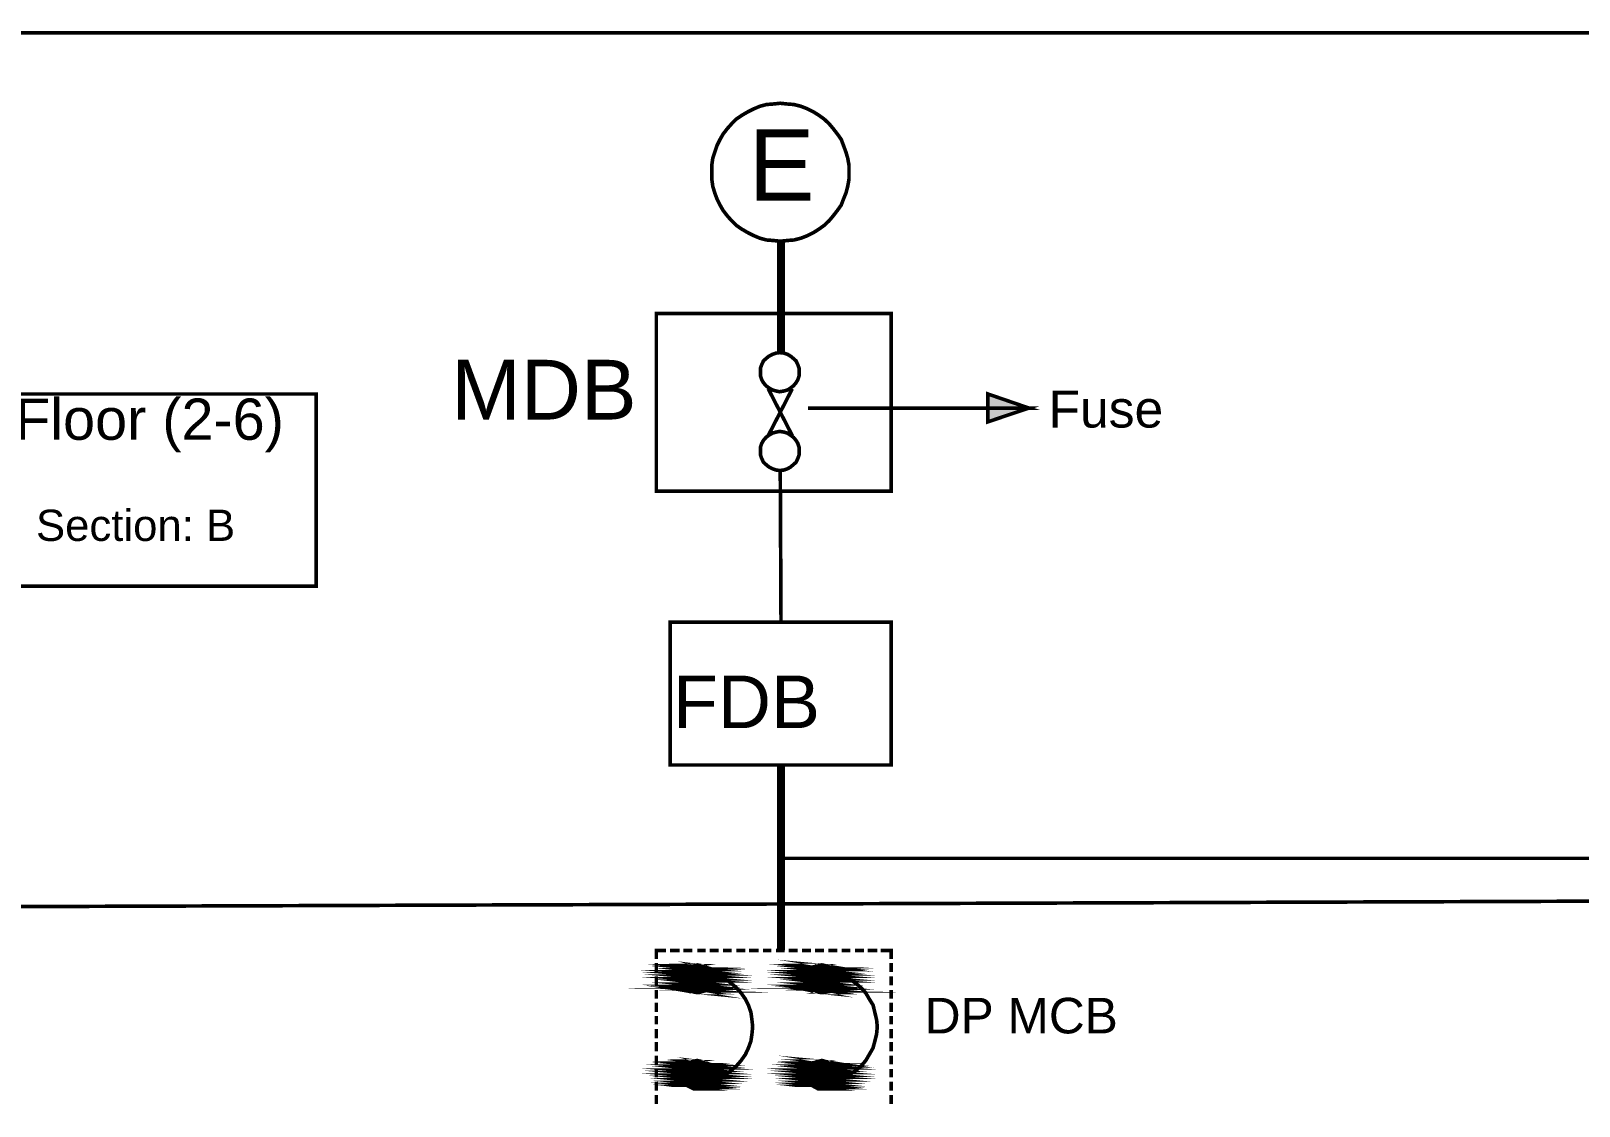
# Model space of a CAD drawing. Header units: millimetres. Extents: x 6 to 291, y 33 to 187.
# Drawn here: x 66.2 to 175.1, y 111.3 to 186.9 of the extents above; entities that cross this region are included whole.
import ezdxf

# ---------------------------------------------------------------- set-up
doc = ezdxf.new("R2010")
doc.units = ezdxf.units.MM
for name, color, linetype in [('H', 251, 'Continuous'), ('P', 255, 'Continuous'), ('T', 255, 'Continuous')]:
    doc.layers.add(name, color=color, linetype=linetype)
doc.styles.get("Standard").update_dxf_attribs({"font": 'arial.ttf'})

msp = doc.modelspace()

# ---------------------------------------------------------------- hatches: boundary and pattern name
at = {"layer": 'H', "linetype": 'Continuous'}
for points in [[(133.544, 159.438), (133.544, 161.396), (136.419, 160.408), (133.544, 159.438)], [(112.289, 120.756), (112.43, 120.915), (113.824, 120.915), (113.947, 120.756), (112.289, 120.756)], [(112.43, 120.915), (112.554, 121.038), (113.7, 121.038), (113.824, 120.915), (112.43, 120.915)], [(112.554, 121.038), (112.677, 121.126), (113.524, 121.126), (113.7, 121.038), (112.554, 121.038)], [(112.677, 121.126), (112.854, 121.179), (113.348, 121.179), (113.524, 121.126), (112.677, 121.126)], [(112.854, 121.179), (113.065, 121.214), (113.224, 121.214), (113.348, 121.179), (112.854, 121.179)], [(121.056, 120.756), (121.179, 120.915), (122.59, 120.915), (122.661, 120.756), (121.056, 120.756)], [(121.179, 120.915), (121.32, 121.038), (122.449, 121.038), (122.59, 120.915), (121.179, 120.915)], [(121.32, 121.038), (121.444, 121.126), (122.326, 121.126), (122.449, 121.038), (121.32, 121.038)], [(121.444, 121.126), (121.603, 121.179), (122.167, 121.179), (122.326, 121.126), (121.444, 121.126)], [(121.603, 121.179), (121.779, 121.214), (121.955, 121.214), (122.167, 121.179), (121.603, 121.179)], [(112.13, 120.28), (112.166, 120.456), (114.071, 120.456), (114.124, 120.28), (112.13, 120.28)], [(112.166, 120.121), (112.13, 120.28), (114.124, 120.28), (114.071, 120.121), (112.166, 120.121)], [(112.166, 120.456), (112.219, 120.615), (114.035, 120.615), (114.071, 120.456), (112.166, 120.456)], [(112.219, 119.909), (112.166, 120.121), (114.071, 120.121), (114.035, 119.909), (112.219, 119.909)], [(112.219, 120.615), (112.289, 120.756), (113.947, 120.756), (114.035, 120.615), (112.219, 120.615)], [(112.289, 119.733), (112.219, 119.909), (114.035, 119.909), (113.947, 119.733), (112.289, 119.733)], [(120.897, 120.28), (120.932, 120.456), (122.802, 120.456), (122.837, 120.28), (120.897, 120.28)], [(120.932, 120.121), (120.897, 120.28), (122.837, 120.28), (122.802, 120.121), (120.932, 120.121)], [(120.932, 120.456), (120.968, 120.615), (122.749, 120.615), (122.802, 120.456), (120.932, 120.456)], [(120.968, 119.909), (120.932, 120.121), (122.802, 120.121), (122.749, 119.909), (120.968, 119.909)], [(120.968, 120.615), (121.056, 120.756), (122.661, 120.756), (122.749, 120.615), (120.968, 120.615)], [(121.056, 119.733), (120.968, 119.909), (122.749, 119.909), (122.661, 119.733), (121.056, 119.733)], [(112.43, 119.609), (112.289, 119.733), (113.947, 119.733), (113.824, 119.609), (112.43, 119.609)], [(112.554, 119.486), (112.43, 119.609), (113.824, 119.609), (113.7, 119.486), (112.554, 119.486)], [(112.677, 119.433), (112.554, 119.486), (113.7, 119.486), (113.524, 119.433), (112.677, 119.433)], [(112.854, 119.345), (112.677, 119.433), (113.524, 119.433), (113.348, 119.345), (112.854, 119.345)], [(113.065, 119.309), (112.854, 119.345), (113.348, 119.345), (113.224, 119.309), (113.065, 119.309)], [(121.179, 119.609), (121.056, 119.733), (122.661, 119.733), (122.59, 119.609), (121.179, 119.609)], [(121.32, 119.486), (121.179, 119.609), (122.59, 119.609), (122.449, 119.486), (121.32, 119.486)], [(121.444, 119.433), (121.32, 119.486), (122.449, 119.486), (122.326, 119.433), (121.444, 119.433)], [(121.603, 119.345), (121.444, 119.433), (122.326, 119.433), (122.167, 119.345), (121.603, 119.345)], [(121.779, 119.309), (121.603, 119.345), (122.167, 119.345), (121.955, 119.309), (121.779, 119.309)], [(112.554, 114.265), (112.677, 114.353), (113.524, 114.353), (113.7, 114.265), (112.554, 114.265)], [(112.677, 114.353), (112.854, 114.441), (113.348, 114.441), (113.524, 114.353), (112.677, 114.353)], [(112.854, 114.441), (113.065, 114.476), (113.224, 114.476), (113.348, 114.441), (112.854, 114.441)], [(121.32, 114.265), (121.444, 114.353), (122.326, 114.353), (122.449, 114.265), (121.32, 114.265)], [(121.444, 114.353), (121.603, 114.441), (122.167, 114.441), (122.326, 114.353), (121.444, 114.353)], [(121.603, 114.441), (121.779, 114.476), (121.955, 114.476), (122.167, 114.441), (121.603, 114.441)], [(112.13, 113.506), (112.166, 113.683), (114.071, 113.683), (114.124, 113.506), (112.13, 113.506)], [(112.166, 113.348), (112.13, 113.506), (114.124, 113.506), (114.071, 113.348), (112.166, 113.348)], [(112.166, 113.683), (112.219, 113.841), (114.035, 113.841), (114.071, 113.683), (112.166, 113.683)], [(112.219, 113.171), (112.166, 113.348), (114.071, 113.348), (114.035, 113.171), (112.219, 113.171)], [(112.219, 113.841), (112.289, 114.018), (113.947, 114.018), (114.035, 113.841), (112.219, 113.841)], [(112.289, 114.018), (112.43, 114.141), (113.824, 114.141), (113.947, 114.018), (112.289, 114.018)], [(112.43, 114.141), (112.554, 114.265), (113.7, 114.265), (113.824, 114.141), (112.43, 114.141)], [(120.897, 113.506), (120.932, 113.683), (122.802, 113.683), (122.837, 113.506), (120.897, 113.506)], [(120.932, 113.348), (120.897, 113.506), (122.837, 113.506), (122.802, 113.348), (120.932, 113.348)], [(120.932, 113.683), (120.968, 113.841), (122.749, 113.841), (122.802, 113.683), (120.932, 113.683)], [(120.968, 113.171), (120.932, 113.348), (122.802, 113.348), (122.749, 113.171), (120.968, 113.171)], [(120.968, 113.841), (121.056, 114.018), (122.661, 114.018), (122.749, 113.841), (120.968, 113.841)], [(121.056, 114.018), (121.179, 114.141), (122.59, 114.141), (122.661, 114.018), (121.056, 114.018)], [(121.179, 114.141), (121.32, 114.265), (122.449, 114.265), (122.59, 114.141), (121.179, 114.141)], [(112.289, 112.995), (112.219, 113.171), (114.035, 113.171), (113.947, 112.995), (112.289, 112.995)], [(112.43, 112.836), (112.289, 112.995), (113.947, 112.995), (113.824, 112.836), (112.43, 112.836)], [(112.554, 112.713), (112.43, 112.836), (113.824, 112.836), (113.7, 112.713), (112.554, 112.713)], [(112.677, 112.624), (112.554, 112.713), (113.7, 112.713), (113.524, 112.624), (112.677, 112.624)], [(112.854, 112.536), (112.677, 112.624), (113.524, 112.624), (113.348, 112.536), (112.854, 112.536)], [(121.056, 112.995), (120.968, 113.171), (122.749, 113.171), (122.661, 112.995), (121.056, 112.995)], [(121.179, 112.836), (121.056, 112.995), (122.661, 112.995), (122.59, 112.836), (121.179, 112.836)], [(121.32, 112.713), (121.179, 112.836), (122.59, 112.836), (122.449, 112.713), (121.32, 112.713)], [(121.444, 112.624), (121.32, 112.713), (122.449, 112.713), (122.326, 112.624), (121.444, 112.624)], [(121.603, 112.536), (121.444, 112.624), (122.326, 112.624), (122.167, 112.536), (121.603, 112.536)]]:
    msp.add_hatch(color=256, dxfattribs=at).paths.add_polyline_path(points)

# ---------------------------------------------------------------- linework, layer by layer
at = {"layer": 'P'}
for points, const_width in [([(6.209, 186.796), (291.289, 186.796), (291.289, 33.249), (6.209, 33.249), (6.209, 186.796)], 0.254), ([(123.772, 176.971), (123.772, 177.483), (123.684, 177.976), (123.56, 178.4), (123.384, 178.876), (123.225, 179.299), (122.961, 179.67), (122.661, 180.058), (122.379, 180.393), (122.026, 180.728), (121.655, 180.993), (121.267, 181.24), (120.844, 181.451), (120.385, 181.628), (119.909, 181.751), (119.451, 181.786), (118.939, 181.839), (118.428, 181.786), (117.969, 181.751), (117.51, 181.628), (117.087, 181.451), (116.664, 181.24), (116.24, 180.993), (115.852, 180.728), (115.517, 180.393), (115.217, 180.058), (114.917, 179.67), (114.706, 179.299), (114.494, 178.876), (114.335, 178.4), (114.194, 177.976), (114.124, 177.483), (114.124, 176.971), (114.124, 176.495), (114.194, 176.001), (114.335, 175.525), (114.494, 175.101), (114.706, 174.678), (114.917, 174.308), (115.217, 173.919), (115.517, 173.584), (115.852, 173.249), (116.24, 172.985), (116.664, 172.738), (117.087, 172.526), (117.51, 172.35), (117.969, 172.226), (118.428, 172.191), (118.939, 172.138), (119.451, 172.191), (119.909, 172.226), (120.385, 172.35), (120.844, 172.526), (121.267, 172.738), (121.655, 172.985), (122.026, 173.249), (122.379, 173.584), (122.661, 173.919), (122.961, 174.308), (123.225, 174.678), (123.384, 175.101), (123.56, 175.525), (123.684, 176.001), (123.772, 176.495), (123.772, 176.971)], 0.254), ([(118.992, 172.103), (118.992, 164.271)], 0.55), ([(110.225, 167.058), (126.735, 167.058), (126.735, 154.57), (110.225, 154.57), (110.225, 167.058)], 0.254), ([(120.262, 162.948), (120.262, 163.213), (120.174, 163.46), (120.05, 163.724), (119.874, 163.883), (119.662, 164.059), (119.451, 164.183), (119.204, 164.271), (118.904, 164.306), (118.639, 164.271), (118.392, 164.183), (118.145, 164.059), (117.934, 163.883), (117.757, 163.724), (117.634, 163.46), (117.546, 163.213), (117.546, 162.948), (117.546, 162.666), (117.634, 162.401), (117.757, 162.19), (117.934, 161.978), (118.145, 161.819), (118.392, 161.678), (118.639, 161.608), (118.904, 161.555), (119.204, 161.608), (119.451, 161.678), (119.662, 161.819), (119.874, 161.978), (120.05, 162.19), (120.174, 162.401), (120.262, 162.666), (120.262, 162.948)], 0.254), ([(23.654, 161.396), (86.307, 161.396), (86.307, 147.884), (23.654, 147.884), (23.654, 161.396)], 0.254), ([(118.092, 161.766), (119.786, 158.468)], 0.254), ([(118.092, 158.468), (119.786, 161.766)], 0.254), ([(136.419, 160.408), (133.544, 161.396), (133.544, 159.438), (136.419, 160.408)], 0.254), ([(133.544, 161.396), (136.419, 160.408), (133.544, 160.408), (133.544, 161.396)], 0.254), ([(120.897, 160.408), (133.544, 160.408)], 0.254), ([(136.419, 160.408), (133.544, 160.408), (133.544, 159.438), (136.419, 160.408)], 0.254), ([(120.262, 157.374), (120.262, 157.656), (120.174, 157.921), (120.05, 158.133), (119.874, 158.344), (119.662, 158.503), (119.451, 158.644), (119.204, 158.715), (118.904, 158.768), (118.639, 158.715), (118.392, 158.644), (118.145, 158.503), (117.934, 158.344), (117.757, 158.133), (117.634, 157.921), (117.546, 157.656), (117.546, 157.374), (117.546, 157.11), (117.634, 156.863), (117.757, 156.598), (117.934, 156.439), (118.145, 156.263), (118.392, 156.139), (118.639, 156.051), (118.904, 156.016), (119.204, 156.051), (119.451, 156.139), (119.662, 156.263), (119.874, 156.439), (120.05, 156.598), (120.174, 156.863), (120.262, 157.11), (120.262, 157.374)], 0.254), ([(118.939, 155.963), (118.992, 145.344), (111.196, 145.344), (111.196, 135.308), (118.992, 135.308), (126.735, 135.308), (126.735, 145.344), (118.992, 145.344)], 0.254), ([(118.992, 135.308), (118.992, 122.273)], 0.55), ([(118.992, 128.746), (278.659, 128.746)], 0.254), ([(226.466, 80.186), (21.749, 79.481), (21.749, 125.201), (226.466, 125.906)], 0.254), ([(110.225, 121.673), (110.225, 122.273), (110.896, 122.273)], 0.254), ([(111.196, 122.273), (111.866, 122.273)], 0.254), ([(112.13, 122.273), (112.765, 122.273)], 0.254), ([(113.101, 122.273), (113.7, 122.273)], 0.254), ([(113.983, 122.273), (114.618, 122.273)], 0.254), ([(114.917, 122.273), (115.517, 122.273)], 0.254), ([(115.852, 122.273), (116.487, 122.273)], 0.254), ([(116.734, 122.273), (117.422, 122.273)], 0.254), ([(117.722, 122.273), (118.304, 122.273)], 0.254), ([(118.639, 122.273), (119.239, 122.273)], 0.254), ([(119.539, 122.273), (120.174, 122.273)], 0.254), ([(120.474, 122.273), (121.109, 122.273)], 0.254), ([(121.391, 122.273), (122.026, 122.273)], 0.254), ([(122.326, 122.273), (122.961, 122.273)], 0.254), ([(123.261, 122.273), (123.86, 122.273)], 0.254), ([(124.195, 122.273), (124.83, 122.273)], 0.254), ([(125.077, 122.273), (125.765, 122.273)], 0.254), ([(126.012, 122.273), (126.735, 122.273), (126.735, 121.673)], 0.254), ([(113.947, 120.756), (112.289, 120.756), (114.035, 120.615), (113.947, 120.756)], 0.254), ([(113.348, 121.179), (112.854, 121.179), (113.524, 121.126), (113.348, 121.179)], 0.254), ([(113.524, 121.126), (112.677, 121.126), (113.7, 121.038), (113.524, 121.126)], 0.254), ([(113.7, 121.038), (112.554, 121.038), (113.824, 120.915), (113.7, 121.038)], 0.254), ([(113.824, 120.915), (112.43, 120.915), (113.947, 120.756), (113.824, 120.915)], 0.254), ([(110.225, 120.756), (110.225, 121.391)], 0.254), ([(112.854, 121.179), (113.524, 121.126), (112.677, 121.126), (112.854, 121.179)], 0.254), ([(112.677, 121.126), (113.7, 121.038), (112.554, 121.038), (112.677, 121.126)], 0.254), ([(112.289, 120.756), (114.035, 120.615), (112.219, 120.615), (112.289, 120.756)], 0.254), ([(113.224, 121.214), (113.065, 121.214), (113.348, 121.179), (113.224, 121.214)], 0.254), ([(112.554, 121.038), (113.824, 120.915), (112.43, 120.915), (112.554, 121.038)], 0.254), ([(113.065, 121.214), (113.348, 121.179), (112.854, 121.179), (113.065, 121.214)], 0.254), ([(112.43, 120.915), (113.947, 120.756), (112.289, 120.756), (112.43, 120.915)], 0.254), ([(114.071, 120.28), (113.983, 120.668), (113.771, 120.968), (113.489, 121.179), (113.101, 121.25), (112.713, 121.179), (112.43, 120.968), (112.219, 120.668), (112.13, 120.28), (112.219, 119.909), (112.43, 119.609), (112.713, 119.398), (113.101, 119.345), (113.489, 119.398), (113.771, 119.609), (113.983, 119.909), (114.071, 120.28)], 0.254), ([(122.661, 120.756), (121.056, 120.756), (122.749, 120.615), (122.661, 120.756)], 0.254), ([(122.167, 121.179), (121.603, 121.179), (122.326, 121.126), (122.167, 121.179)], 0.254), ([(122.326, 121.126), (121.444, 121.126), (122.449, 121.038), (122.326, 121.126)], 0.254), ([(122.449, 121.038), (121.32, 121.038), (122.59, 120.915), (122.449, 121.038)], 0.254), ([(121.955, 121.214), (121.779, 121.214), (122.167, 121.179), (121.955, 121.214)], 0.254), ([(122.59, 120.915), (121.179, 120.915), (122.661, 120.756), (122.59, 120.915)], 0.254), ([(121.603, 121.179), (122.326, 121.126), (121.444, 121.126), (121.603, 121.179)], 0.254), ([(121.779, 121.214), (122.167, 121.179), (121.603, 121.179), (121.779, 121.214)], 0.254), ([(121.444, 121.126), (122.449, 121.038), (121.32, 121.038), (121.444, 121.126)], 0.254), ([(121.056, 120.756), (122.749, 120.615), (120.968, 120.615), (121.056, 120.756)], 0.254), ([(121.32, 121.038), (122.59, 120.915), (121.179, 120.915), (121.32, 121.038)], 0.254), ([(121.179, 120.915), (122.661, 120.756), (121.056, 120.756), (121.179, 120.915)], 0.254), ([(122.802, 120.28), (122.714, 120.668), (122.537, 120.968), (122.202, 121.179), (121.867, 121.25), (121.479, 121.179), (121.179, 120.968), (120.968, 120.668), (120.897, 120.28), (120.968, 119.909), (121.179, 119.609), (121.479, 119.398), (121.867, 119.345), (122.202, 119.398), (122.537, 119.609), (122.714, 119.909), (122.802, 120.28)], 0.254), ([(126.735, 121.391), (126.735, 120.756)], 0.254), ([(114.124, 120.28), (112.13, 120.28), (114.071, 120.121), (114.124, 120.28)], 0.254), ([(113.947, 119.733), (112.289, 119.733), (113.824, 119.609), (113.947, 119.733)], 0.254), ([(114.035, 120.615), (112.219, 120.615), (114.071, 120.456), (114.035, 120.615)], 0.254), ([(114.071, 120.456), (112.166, 120.456), (114.124, 120.28), (114.071, 120.456)], 0.254), ([(114.035, 119.909), (112.219, 119.909), (113.947, 119.733), (114.035, 119.909)], 0.254), ([(114.071, 120.121), (112.166, 120.121), (114.035, 119.909), (114.071, 120.121)], 0.254), ([(110.225, 119.821), (110.225, 120.456)], 0.254), ([(112.289, 119.733), (113.824, 119.609), (112.43, 119.609), (112.289, 119.733)], 0.254), ([(112.13, 120.28), (114.071, 120.121), (112.166, 120.121), (112.13, 120.28)], 0.254), ([(112.219, 120.615), (114.071, 120.456), (112.166, 120.456), (112.219, 120.615)], 0.254), ([(112.166, 120.456), (114.124, 120.28), (112.13, 120.28), (112.166, 120.456)], 0.254), ([(112.219, 119.909), (113.947, 119.733), (112.289, 119.733), (112.219, 119.909)], 0.254), ([(112.166, 120.121), (114.035, 119.909), (112.219, 119.909), (112.166, 120.121)], 0.254), ([(115.041, 113.506), (115.464, 113.806), (115.852, 114.141), (116.187, 114.529), (116.487, 114.953), (116.699, 115.411), (116.875, 115.888), (116.946, 116.381), (116.999, 116.893), (116.946, 117.404), (116.875, 117.916), (116.699, 118.428), (116.487, 118.851), (116.187, 119.274), (115.852, 119.645), (115.464, 119.98), (115.041, 120.28)], 0.254), ([(122.837, 120.28), (120.897, 120.28), (122.802, 120.121), (122.837, 120.28)], 0.254), ([(122.661, 119.733), (121.056, 119.733), (122.59, 119.609), (122.661, 119.733)], 0.254), ([(122.749, 120.615), (120.968, 120.615), (122.802, 120.456), (122.749, 120.615)], 0.254), ([(122.802, 120.456), (120.932, 120.456), (122.837, 120.28), (122.802, 120.456)], 0.254), ([(122.749, 119.909), (120.968, 119.909), (122.661, 119.733), (122.749, 119.909)], 0.254), ([(122.802, 120.121), (120.932, 120.121), (122.749, 119.909), (122.802, 120.121)], 0.254), ([(121.056, 119.733), (122.59, 119.609), (121.179, 119.609), (121.056, 119.733)], 0.254), ([(120.897, 120.28), (122.802, 120.121), (120.932, 120.121), (120.897, 120.28)], 0.254), ([(120.968, 120.615), (122.802, 120.456), (120.932, 120.456), (120.968, 120.615)], 0.254), ([(120.932, 120.456), (122.837, 120.28), (120.897, 120.28), (120.932, 120.456)], 0.254), ([(120.968, 119.909), (122.661, 119.733), (121.056, 119.733), (120.968, 119.909)], 0.254), ([(120.932, 120.121), (122.749, 119.909), (120.968, 119.909), (120.932, 120.121)], 0.254), ([(123.772, 113.506), (124.231, 113.806), (124.619, 114.141), (124.954, 114.529), (125.201, 114.953), (125.465, 115.411), (125.589, 115.888), (125.712, 116.381), (125.765, 116.893), (125.712, 117.404), (125.589, 117.916), (125.465, 118.428), (125.201, 118.851), (124.954, 119.274), (124.619, 119.645), (124.231, 119.98), (123.772, 120.28)], 0.254), ([(126.735, 120.456), (126.735, 119.821)], 0.254), ([(113.7, 119.486), (112.554, 119.486), (113.524, 119.433), (113.7, 119.486)], 0.254), ([(112.554, 119.486), (113.524, 119.433), (112.677, 119.433), (112.554, 119.486)], 0.254), ([(113.824, 119.609), (112.43, 119.609), (113.7, 119.486), (113.824, 119.609)], 0.254), ([(110.225, 118.886), (110.225, 119.486)], 0.254), ([(110.225, 117.951), (110.225, 118.586)], 0.254), ([(113.348, 119.345), (112.854, 119.345), (113.224, 119.309), (113.348, 119.345)], 0.254), ([(112.854, 119.345), (113.224, 119.309), (113.065, 119.309), (112.854, 119.345)], 0.254), ([(113.524, 119.433), (112.677, 119.433), (113.348, 119.345), (113.524, 119.433)], 0.254), ([(112.43, 119.609), (113.7, 119.486), (112.554, 119.486), (112.43, 119.609)], 0.254), ([(112.677, 119.433), (113.348, 119.345), (112.854, 119.345), (112.677, 119.433)], 0.254), ([(122.449, 119.486), (121.32, 119.486), (122.326, 119.433), (122.449, 119.486)], 0.254), ([(121.32, 119.486), (122.326, 119.433), (121.444, 119.433), (121.32, 119.486)], 0.254), ([(122.59, 119.609), (121.179, 119.609), (122.449, 119.486), (122.59, 119.609)], 0.254), ([(122.167, 119.345), (121.603, 119.345), (121.955, 119.309), (122.167, 119.345)], 0.254), ([(122.326, 119.433), (121.444, 119.433), (122.167, 119.345), (122.326, 119.433)], 0.254), ([(121.603, 119.345), (121.955, 119.309), (121.779, 119.309), (121.603, 119.345)], 0.254), ([(121.179, 119.609), (122.449, 119.486), (121.32, 119.486), (121.179, 119.609)], 0.254), ([(121.444, 119.433), (122.167, 119.345), (121.603, 119.345), (121.444, 119.433)], 0.254), ([(126.735, 119.486), (126.735, 118.886)], 0.254), ([(126.735, 118.586), (126.735, 117.951)], 0.254), ([(110.225, 117.069), (110.225, 117.651)], 0.254), ([(126.735, 117.651), (126.735, 117.069)], 0.254), ([(110.225, 116.099), (110.225, 116.734)], 0.254), ([(126.735, 116.734), (126.735, 116.099)], 0.254), ([(110.225, 115.164), (110.225, 115.835)], 0.254), ([(126.735, 115.835), (126.735, 115.164)], 0.254), ([(113.524, 114.353), (112.677, 114.353), (113.7, 114.265), (113.524, 114.353)], 0.254), ([(113.7, 114.265), (112.554, 114.265), (113.824, 114.141), (113.7, 114.265)], 0.254), ([(110.225, 114.265), (110.225, 114.864)], 0.254), ([(112.677, 114.353), (113.7, 114.265), (112.554, 114.265), (112.677, 114.353)], 0.254), ([(113.348, 114.441), (112.854, 114.441), (113.524, 114.353), (113.348, 114.441)], 0.254), ([(113.224, 114.476), (113.065, 114.476), (113.348, 114.441), (113.224, 114.476)], 0.254), ([(112.554, 114.265), (113.824, 114.141), (112.43, 114.141), (112.554, 114.265)], 0.254), ([(113.065, 114.476), (113.348, 114.441), (112.854, 114.441), (113.065, 114.476)], 0.254), ([(112.854, 114.441), (113.524, 114.353), (112.677, 114.353), (112.854, 114.441)], 0.254), ([(114.071, 113.559), (113.983, 113.93), (113.771, 114.229), (113.489, 114.441), (113.101, 114.529), (112.713, 114.441), (112.43, 114.229), (112.219, 113.93), (112.13, 113.559), (112.219, 113.171), (112.43, 112.871), (112.713, 112.66), (113.101, 112.571), (113.489, 112.66), (113.771, 112.871), (113.983, 113.171), (114.071, 113.559)], 0.254), ([(122.326, 114.353), (121.444, 114.353), (122.449, 114.265), (122.326, 114.353)], 0.254), ([(122.449, 114.265), (121.32, 114.265), (122.59, 114.141), (122.449, 114.265)], 0.254), ([(121.955, 114.476), (121.779, 114.476), (122.167, 114.441), (121.955, 114.476)], 0.254), ([(121.779, 114.476), (122.167, 114.441), (121.603, 114.441), (121.779, 114.476)], 0.254), ([(122.167, 114.441), (121.603, 114.441), (122.326, 114.353), (122.167, 114.441)], 0.254), ([(121.444, 114.353), (122.449, 114.265), (121.32, 114.265), (121.444, 114.353)], 0.254), ([(121.32, 114.265), (122.59, 114.141), (121.179, 114.141), (121.32, 114.265)], 0.254), ([(121.603, 114.441), (122.326, 114.353), (121.444, 114.353), (121.603, 114.441)], 0.254), ([(122.802, 113.559), (122.714, 113.93), (122.537, 114.229), (122.202, 114.441), (121.867, 114.529), (121.479, 114.441), (121.179, 114.229), (120.968, 113.93), (120.897, 113.559), (120.968, 113.171), (121.179, 112.871), (121.479, 112.66), (121.867, 112.571), (122.202, 112.66), (122.537, 112.871), (122.714, 113.171), (122.802, 113.559)], 0.254), ([(126.735, 114.864), (126.735, 114.265)], 0.254), ([(114.124, 113.506), (112.13, 113.506), (114.071, 113.348), (114.124, 113.506)], 0.254), ([(114.035, 113.841), (112.219, 113.841), (114.071, 113.683), (114.035, 113.841)], 0.254), ([(113.824, 114.141), (112.43, 114.141), (113.947, 114.018), (113.824, 114.141)], 0.254), ([(114.071, 113.683), (112.166, 113.683), (114.124, 113.506), (114.071, 113.683)], 0.254), ([(114.071, 113.348), (112.166, 113.348), (114.035, 113.171), (114.071, 113.348)], 0.254), ([(114.035, 113.171), (112.219, 113.171), (113.947, 112.995), (114.035, 113.171)], 0.254), ([(113.947, 114.018), (112.289, 114.018), (114.035, 113.841), (113.947, 114.018)], 0.254), ([(110.225, 113.348), (110.225, 113.93)], 0.254), ([(112.43, 114.141), (113.947, 114.018), (112.289, 114.018), (112.43, 114.141)], 0.254), ([(112.13, 113.506), (114.071, 113.348), (112.166, 113.348), (112.13, 113.506)], 0.254), ([(112.219, 113.841), (114.071, 113.683), (112.166, 113.683), (112.219, 113.841)], 0.254), ([(112.166, 113.683), (114.124, 113.506), (112.13, 113.506), (112.166, 113.683)], 0.254), ([(112.166, 113.348), (114.035, 113.171), (112.219, 113.171), (112.166, 113.348)], 0.254), ([(112.219, 113.171), (113.947, 112.995), (112.289, 112.995), (112.219, 113.171)], 0.254), ([(112.289, 114.018), (114.035, 113.841), (112.219, 113.841), (112.289, 114.018)], 0.254), ([(122.837, 113.506), (120.897, 113.506), (122.802, 113.348), (122.837, 113.506)], 0.254), ([(122.749, 113.841), (120.968, 113.841), (122.802, 113.683), (122.749, 113.841)], 0.254), ([(122.59, 114.141), (121.179, 114.141), (122.661, 114.018), (122.59, 114.141)], 0.254), ([(122.802, 113.683), (120.932, 113.683), (122.837, 113.506), (122.802, 113.683)], 0.254), ([(122.802, 113.348), (120.932, 113.348), (122.749, 113.171), (122.802, 113.348)], 0.254), ([(122.749, 113.171), (120.968, 113.171), (122.661, 112.995), (122.749, 113.171)], 0.254), ([(122.661, 114.018), (121.056, 114.018), (122.749, 113.841), (122.661, 114.018)], 0.254), ([(121.179, 114.141), (122.661, 114.018), (121.056, 114.018), (121.179, 114.141)], 0.254), ([(120.897, 113.506), (122.802, 113.348), (120.932, 113.348), (120.897, 113.506)], 0.254), ([(120.968, 113.841), (122.802, 113.683), (120.932, 113.683), (120.968, 113.841)], 0.254), ([(120.932, 113.683), (122.837, 113.506), (120.897, 113.506), (120.932, 113.683)], 0.254), ([(120.932, 113.348), (122.749, 113.171), (120.968, 113.171), (120.932, 113.348)], 0.254), ([(120.968, 113.171), (122.661, 112.995), (121.056, 112.995), (120.968, 113.171)], 0.254), ([(121.056, 114.018), (122.749, 113.841), (120.968, 113.841), (121.056, 114.018)], 0.254), ([(126.735, 113.93), (126.735, 113.348)], 0.254), ([(113.7, 112.713), (112.554, 112.713), (113.524, 112.624), (113.7, 112.713)], 0.254), ([(113.824, 112.836), (112.43, 112.836), (113.7, 112.713), (113.824, 112.836)], 0.254), ([(113.947, 112.995), (112.289, 112.995), (113.824, 112.836), (113.947, 112.995)], 0.254), ([(110.225, 112.413), (110.225, 113.048)], 0.254), ([(110.225, 111.478), (110.225, 112.113)], 0.254), ([(113.524, 112.624), (112.677, 112.624), (113.348, 112.536), (113.524, 112.624)], 0.254), ([(112.554, 112.713), (113.524, 112.624), (112.677, 112.624), (112.554, 112.713)], 0.254), ([(112.43, 112.836), (113.7, 112.713), (112.554, 112.713), (112.43, 112.836)], 0.254), ([(112.289, 112.995), (113.824, 112.836), (112.43, 112.836), (112.289, 112.995)], 0.254), ([(112.677, 112.624), (113.348, 112.536), (112.854, 112.536), (112.677, 112.624)], 0.254), ([(113.348, 112.536), (112.854, 112.536), (113.224, 112.536), (113.348, 112.536)], 0.254), ([(112.854, 112.536), (113.224, 112.536), (113.065, 112.536), (112.854, 112.536)], 0.254), ([(122.449, 112.713), (121.32, 112.713), (122.326, 112.624), (122.449, 112.713)], 0.254), ([(122.59, 112.836), (121.179, 112.836), (122.449, 112.713), (122.59, 112.836)], 0.254), ([(122.661, 112.995), (121.056, 112.995), (122.59, 112.836), (122.661, 112.995)], 0.254), ([(122.326, 112.624), (121.444, 112.624), (122.167, 112.536), (122.326, 112.624)], 0.254), ([(121.32, 112.713), (122.326, 112.624), (121.444, 112.624), (121.32, 112.713)], 0.254), ([(121.179, 112.836), (122.449, 112.713), (121.32, 112.713), (121.179, 112.836)], 0.254), ([(121.444, 112.624), (122.167, 112.536), (121.603, 112.536), (121.444, 112.624)], 0.254), ([(121.056, 112.995), (122.59, 112.836), (121.179, 112.836), (121.056, 112.995)], 0.254), ([(122.167, 112.536), (121.603, 112.536), (121.955, 112.536), (122.167, 112.536)], 0.254), ([(121.603, 112.536), (121.955, 112.536), (121.779, 112.536), (121.603, 112.536)], 0.254), ([(126.735, 113.048), (126.735, 112.413)], 0.254), ([(126.735, 112.113), (126.735, 111.478)], 0.254)]:
    msp.add_lwpolyline(points, dxfattribs=dict(at, const_width=const_width))
for points in [[(133.544, 161.396), (136.419, 160.408)], [(133.544, 160.408), (133.544, 161.396)], [(136.419, 160.408), (133.544, 160.408)], [(136.419, 160.408), (133.544, 160.408)], [(133.544, 160.408), (133.544, 159.438), (136.419, 160.408)], [(112.289, 120.756), (112.43, 120.915)], [(112.43, 120.915), (112.554, 121.038)], [(113.824, 120.915), (112.43, 120.915)], [(113.824, 120.915), (112.43, 120.915)], [(112.43, 120.915), (113.947, 120.756)], [(112.43, 120.915), (113.947, 120.756)], [(112.554, 121.038), (112.677, 121.126)], [(113.7, 121.038), (112.554, 121.038)], [(113.7, 121.038), (112.554, 121.038)], [(112.554, 121.038), (113.824, 120.915)], [(112.554, 121.038), (113.824, 120.915)], [(112.677, 121.126), (112.854, 121.179)], [(113.524, 121.126), (112.677, 121.126)], [(113.524, 121.126), (112.677, 121.126)], [(112.677, 121.126), (113.7, 121.038)], [(112.677, 121.126), (113.7, 121.038)], [(112.854, 121.179), (113.065, 121.214)], [(113.348, 121.179), (112.854, 121.179)], [(113.348, 121.179), (112.854, 121.179)], [(112.854, 121.179), (113.524, 121.126)], [(112.854, 121.179), (113.524, 121.126)], [(113.224, 121.214), (113.065, 121.214)], [(113.065, 121.214), (113.348, 121.179)], [(113.065, 121.214), (113.348, 121.179)], [(113.348, 121.179), (113.224, 121.214)], [(113.524, 121.126), (113.348, 121.179)], [(113.7, 121.038), (113.524, 121.126)], [(113.824, 120.915), (113.7, 121.038)], [(113.947, 120.756), (113.824, 120.915)], [(121.179, 120.915), (122.661, 120.756), (121.056, 120.756), (121.179, 120.915)], [(121.179, 120.915), (121.32, 121.038)], [(122.59, 120.915), (121.179, 120.915)], [(122.59, 120.915), (121.179, 120.915)], [(121.179, 120.915), (122.661, 120.756), (122.59, 120.915)], [(121.32, 121.038), (121.444, 121.126)], [(122.449, 121.038), (121.32, 121.038)], [(122.449, 121.038), (121.32, 121.038)], [(121.32, 121.038), (122.59, 120.915)], [(121.32, 121.038), (122.59, 120.915)], [(121.444, 121.126), (121.603, 121.179)], [(122.326, 121.126), (121.444, 121.126)], [(122.326, 121.126), (121.444, 121.126)], [(121.444, 121.126), (122.449, 121.038)], [(121.444, 121.126), (122.449, 121.038)], [(122.167, 121.179), (121.603, 121.179), (121.779, 121.214)], [(122.167, 121.179), (121.603, 121.179)], [(121.603, 121.179), (122.326, 121.126)], [(121.603, 121.179), (122.326, 121.126)], [(121.955, 121.214), (121.779, 121.214)], [(121.779, 121.214), (122.167, 121.179), (121.955, 121.214)], [(121.779, 121.214), (122.167, 121.179)], [(122.326, 121.126), (122.167, 121.179)], [(122.449, 121.038), (122.326, 121.126)], [(122.59, 120.915), (122.449, 121.038)], [(112.13, 120.28), (112.166, 120.456)], [(114.124, 120.28), (112.13, 120.28)], [(114.124, 120.28), (112.13, 120.28)], [(112.13, 120.28), (114.071, 120.121)], [(112.13, 120.28), (114.071, 120.121)], [(112.166, 120.121), (112.13, 120.28)], [(112.166, 120.456), (112.219, 120.615)], [(114.071, 120.456), (112.166, 120.456)], [(114.071, 120.456), (112.166, 120.456)], [(112.166, 120.456), (114.124, 120.28)], [(112.166, 120.456), (114.124, 120.28)], [(114.071, 120.121), (112.166, 120.121)], [(114.071, 120.121), (112.166, 120.121)], [(112.166, 120.121), (114.035, 119.909)], [(112.166, 120.121), (114.035, 119.909)], [(112.219, 119.909), (112.166, 120.121)], [(112.219, 120.615), (112.289, 120.756)], [(114.035, 120.615), (112.219, 120.615)], [(114.035, 120.615), (112.219, 120.615)], [(112.219, 120.615), (114.071, 120.456)], [(112.219, 120.615), (114.071, 120.456)], [(114.035, 119.909), (112.219, 119.909)], [(114.035, 119.909), (112.219, 119.909)], [(112.219, 119.909), (113.947, 119.733)], [(112.219, 119.909), (113.947, 119.733)], [(112.289, 119.733), (112.219, 119.909)], [(113.947, 120.756), (112.289, 120.756)], [(113.947, 120.756), (112.289, 120.756)], [(112.289, 120.756), (114.035, 120.615)], [(112.289, 120.756), (114.035, 120.615)], [(114.035, 120.615), (113.947, 120.756)], [(113.947, 119.733), (114.035, 119.909)], [(114.071, 120.456), (114.035, 120.615)], [(114.035, 119.909), (114.071, 120.121)], [(114.124, 120.28), (114.071, 120.456)], [(114.071, 120.121), (114.124, 120.28)], [(120.897, 120.28), (120.932, 120.456)], [(122.837, 120.28), (120.897, 120.28)], [(122.837, 120.28), (120.897, 120.28)], [(120.897, 120.28), (122.802, 120.121)], [(120.897, 120.28), (122.802, 120.121)], [(120.932, 120.121), (120.897, 120.28)], [(120.932, 120.456), (120.968, 120.615)], [(122.802, 120.456), (120.932, 120.456)], [(122.802, 120.456), (120.932, 120.456)], [(120.932, 120.456), (122.837, 120.28)], [(120.932, 120.456), (122.837, 120.28)], [(122.802, 120.121), (120.932, 120.121)], [(122.802, 120.121), (120.932, 120.121)], [(120.932, 120.121), (122.749, 119.909)], [(120.932, 120.121), (122.749, 119.909)], [(122.749, 119.909), (120.968, 119.909), (120.932, 120.121)], [(122.749, 120.615), (120.968, 120.615), (121.056, 120.756)], [(122.749, 120.615), (120.968, 120.615)], [(120.968, 120.615), (122.802, 120.456)], [(120.968, 120.615), (122.802, 120.456)], [(122.749, 119.909), (120.968, 119.909)], [(120.968, 119.909), (122.661, 119.733)], [(120.968, 119.909), (122.661, 119.733)], [(121.056, 119.733), (120.968, 119.909)], [(122.661, 120.756), (121.056, 120.756)], [(121.056, 120.756), (122.749, 120.615)], [(121.056, 120.756), (122.749, 120.615)], [(122.749, 120.615), (122.661, 120.756)], [(122.661, 119.733), (122.749, 119.909)], [(122.802, 120.456), (122.749, 120.615)], [(122.749, 119.909), (122.802, 120.121)], [(122.837, 120.28), (122.802, 120.456)], [(122.802, 120.121), (122.837, 120.28)], [(113.947, 119.733), (112.289, 119.733)], [(113.947, 119.733), (112.289, 119.733)], [(112.289, 119.733), (113.824, 119.609)], [(112.289, 119.733), (113.824, 119.609)], [(112.43, 119.609), (112.289, 119.733)], [(113.824, 119.609), (112.43, 119.609)], [(113.824, 119.609), (112.43, 119.609), (113.7, 119.486)], [(112.43, 119.609), (113.7, 119.486), (112.554, 119.486)], [(112.554, 119.486), (112.43, 119.609)], [(113.7, 119.486), (112.554, 119.486)], [(112.554, 119.486), (113.524, 119.433)], [(112.554, 119.486), (113.524, 119.433)], [(112.677, 119.433), (112.554, 119.486)], [(113.524, 119.433), (112.677, 119.433)], [(113.524, 119.433), (112.677, 119.433)], [(112.677, 119.433), (113.348, 119.345)], [(112.677, 119.433), (113.348, 119.345), (112.854, 119.345)], [(112.854, 119.345), (112.677, 119.433)], [(113.348, 119.345), (112.854, 119.345), (113.224, 119.309), (113.348, 119.345)], [(112.854, 119.345), (113.224, 119.309)], [(113.065, 119.309), (112.854, 119.345)], [(113.224, 119.309), (113.065, 119.309)], [(113.348, 119.345), (113.524, 119.433)], [(113.524, 119.433), (113.7, 119.486)], [(113.7, 119.486), (113.824, 119.609)], [(113.824, 119.609), (113.947, 119.733)], [(122.661, 119.733), (121.056, 119.733)], [(122.661, 119.733), (121.056, 119.733)], [(121.056, 119.733), (122.59, 119.609), (122.661, 119.733)], [(121.056, 119.733), (122.59, 119.609)], [(121.179, 119.609), (121.056, 119.733)], [(122.59, 119.609), (121.179, 119.609)], [(122.59, 119.609), (121.179, 119.609)], [(121.179, 119.609), (122.449, 119.486), (122.59, 119.609)], [(121.179, 119.609), (122.449, 119.486)], [(121.32, 119.486), (121.179, 119.609)], [(122.449, 119.486), (121.32, 119.486)], [(122.449, 119.486), (121.32, 119.486)], [(121.32, 119.486), (122.326, 119.433)], [(121.32, 119.486), (122.326, 119.433)], [(121.444, 119.433), (121.32, 119.486)], [(122.326, 119.433), (121.444, 119.433)], [(122.326, 119.433), (121.444, 119.433)], [(121.444, 119.433), (122.167, 119.345)], [(121.444, 119.433), (122.167, 119.345)], [(121.603, 119.345), (121.444, 119.433)], [(122.167, 119.345), (121.603, 119.345)], [(122.167, 119.345), (121.603, 119.345)], [(121.603, 119.345), (121.955, 119.309), (122.167, 119.345)], [(121.603, 119.345), (121.955, 119.309), (121.779, 119.309)], [(121.779, 119.309), (121.603, 119.345)], [(122.167, 119.345), (122.326, 119.433)], [(122.326, 119.433), (122.449, 119.486)], [(112.677, 114.353), (113.7, 114.265), (112.554, 114.265), (112.677, 114.353)], [(112.677, 114.353), (112.854, 114.441)], [(113.524, 114.353), (112.677, 114.353)], [(113.524, 114.353), (112.677, 114.353)], [(112.677, 114.353), (113.7, 114.265)], [(112.854, 114.441), (113.065, 114.476)], [(113.348, 114.441), (112.854, 114.441)], [(113.348, 114.441), (112.854, 114.441)], [(112.854, 114.441), (113.524, 114.353)], [(112.854, 114.441), (113.524, 114.353)], [(113.224, 114.476), (113.065, 114.476)], [(113.065, 114.476), (113.348, 114.441)], [(113.065, 114.476), (113.348, 114.441)], [(113.348, 114.441), (113.224, 114.476)], [(113.524, 114.353), (113.348, 114.441)], [(113.7, 114.265), (113.524, 114.353)], [(121.32, 114.265), (121.444, 114.353)], [(121.603, 114.441), (122.326, 114.353), (121.444, 114.353)], [(121.444, 114.353), (121.603, 114.441)], [(122.326, 114.353), (121.444, 114.353)], [(121.444, 114.353), (122.449, 114.265)], [(121.444, 114.353), (122.449, 114.265)], [(121.603, 114.441), (121.779, 114.476)], [(122.167, 114.441), (121.603, 114.441)], [(122.167, 114.441), (121.603, 114.441)], [(121.603, 114.441), (122.326, 114.353)], [(121.955, 114.476), (121.779, 114.476)], [(121.779, 114.476), (122.167, 114.441), (121.955, 114.476)], [(121.779, 114.476), (122.167, 114.441)], [(122.326, 114.353), (122.167, 114.441)], [(122.449, 114.265), (122.326, 114.353)], [(112.13, 113.506), (112.166, 113.683)], [(114.124, 113.506), (112.13, 113.506)], [(114.124, 113.506), (112.13, 113.506)], [(112.13, 113.506), (114.071, 113.348), (114.124, 113.506)], [(112.13, 113.506), (114.071, 113.348)], [(112.166, 113.348), (112.13, 113.506)], [(112.166, 113.683), (112.219, 113.841)], [(114.071, 113.683), (112.166, 113.683)], [(114.071, 113.683), (112.166, 113.683)], [(112.166, 113.683), (114.124, 113.506), (114.071, 113.683)], [(112.166, 113.683), (114.124, 113.506)], [(114.071, 113.348), (112.166, 113.348)], [(114.071, 113.348), (112.166, 113.348)], [(112.166, 113.348), (114.035, 113.171)], [(112.166, 113.348), (114.035, 113.171)], [(112.219, 113.171), (112.166, 113.348)], [(112.219, 113.841), (112.289, 114.018)], [(114.035, 113.841), (112.219, 113.841)], [(114.035, 113.841), (112.219, 113.841)], [(112.219, 113.841), (114.071, 113.683), (114.035, 113.841)], [(112.219, 113.841), (114.071, 113.683)], [(112.289, 114.018), (112.43, 114.141)], [(113.947, 114.018), (112.289, 114.018)], [(113.947, 114.018), (112.289, 114.018)], [(112.289, 114.018), (114.035, 113.841)], [(112.289, 114.018), (114.035, 113.841)], [(112.43, 114.141), (112.554, 114.265)], [(113.824, 114.141), (112.43, 114.141)], [(113.824, 114.141), (112.43, 114.141)], [(112.43, 114.141), (113.947, 114.018)], [(112.43, 114.141), (113.947, 114.018)], [(113.7, 114.265), (112.554, 114.265)], [(112.554, 114.265), (113.824, 114.141)], [(112.554, 114.265), (113.824, 114.141)], [(113.824, 114.141), (113.7, 114.265)], [(113.947, 114.018), (113.824, 114.141)], [(114.035, 113.841), (113.947, 114.018)], [(114.035, 113.171), (114.071, 113.348)], [(120.897, 113.506), (120.932, 113.683)], [(122.837, 113.506), (120.897, 113.506)], [(122.837, 113.506), (120.897, 113.506)], [(120.897, 113.506), (122.802, 113.348), (122.837, 113.506)], [(120.897, 113.506), (122.802, 113.348), (120.932, 113.348)], [(120.932, 113.348), (120.897, 113.506)], [(120.932, 113.683), (120.968, 113.841)], [(122.802, 113.683), (120.932, 113.683)], [(122.802, 113.683), (120.932, 113.683)], [(120.932, 113.683), (122.837, 113.506)], [(120.932, 113.683), (122.837, 113.506)], [(122.802, 113.348), (120.932, 113.348), (122.749, 113.171)], [(120.932, 113.348), (122.749, 113.171)], [(120.968, 113.171), (120.932, 113.348)], [(120.968, 113.841), (121.056, 114.018)], [(122.749, 113.841), (120.968, 113.841)], [(122.749, 113.841), (120.968, 113.841), (122.802, 113.683), (122.749, 113.841)], [(120.968, 113.841), (122.802, 113.683)], [(121.056, 114.018), (121.179, 114.141)], [(122.661, 114.018), (121.056, 114.018)], [(122.661, 114.018), (121.056, 114.018)], [(121.056, 114.018), (122.749, 113.841)], [(121.056, 114.018), (122.749, 113.841)], [(121.179, 114.141), (121.32, 114.265)], [(122.59, 114.141), (121.179, 114.141)], [(122.59, 114.141), (121.179, 114.141)], [(121.179, 114.141), (122.661, 114.018)], [(121.179, 114.141), (122.661, 114.018)], [(122.449, 114.265), (121.32, 114.265)], [(122.449, 114.265), (121.32, 114.265)], [(121.32, 114.265), (122.59, 114.141)], [(121.32, 114.265), (122.59, 114.141)], [(122.59, 114.141), (122.449, 114.265)], [(122.661, 114.018), (122.59, 114.141)], [(122.749, 113.841), (122.661, 114.018)], [(122.749, 113.171), (122.802, 113.348)], [(122.837, 113.506), (122.802, 113.683)], [(114.035, 113.171), (112.219, 113.171)], [(114.035, 113.171), (112.219, 113.171)], [(112.219, 113.171), (113.947, 112.995)], [(112.219, 113.171), (113.947, 112.995)], [(112.289, 112.995), (112.219, 113.171)], [(113.947, 112.995), (112.289, 112.995)], [(113.947, 112.995), (112.289, 112.995)], [(112.289, 112.995), (113.824, 112.836), (113.947, 112.995)], [(112.289, 112.995), (113.824, 112.836), (112.43, 112.836)], [(112.43, 112.836), (112.289, 112.995)], [(113.824, 112.836), (112.43, 112.836)], [(112.43, 112.836), (113.7, 112.713)], [(112.43, 112.836), (113.7, 112.713)], [(112.554, 112.713), (112.43, 112.836)], [(113.7, 112.713), (112.554, 112.713)], [(113.7, 112.713), (112.554, 112.713), (113.524, 112.624)], [(112.554, 112.713), (113.524, 112.624)], [(112.677, 112.624), (112.554, 112.713)], [(113.524, 112.624), (112.677, 112.624)], [(113.524, 112.624), (112.677, 112.624)], [(112.677, 112.624), (113.348, 112.536)], [(112.677, 112.624), (113.348, 112.536)], [(113.348, 112.536), (112.854, 112.536), (112.677, 112.624)], [(113.348, 112.536), (113.524, 112.624)], [(113.524, 112.624), (113.7, 112.713)], [(113.7, 112.713), (113.824, 112.836)], [(113.947, 112.995), (114.035, 113.171)], [(122.749, 113.171), (120.968, 113.171)], [(122.749, 113.171), (120.968, 113.171)], [(120.968, 113.171), (122.661, 112.995)], [(120.968, 113.171), (122.661, 112.995), (121.056, 112.995), (120.968, 113.171)], [(122.661, 112.995), (121.056, 112.995)], [(121.056, 112.995), (122.59, 112.836)], [(121.056, 112.995), (122.59, 112.836)], [(121.179, 112.836), (121.056, 112.995)], [(122.59, 112.836), (121.179, 112.836)], [(122.59, 112.836), (121.179, 112.836)], [(121.179, 112.836), (122.449, 112.713)], [(121.179, 112.836), (122.449, 112.713)], [(121.32, 112.713), (121.179, 112.836)], [(122.449, 112.713), (121.32, 112.713)], [(122.449, 112.713), (121.32, 112.713)], [(121.32, 112.713), (122.326, 112.624)], [(121.32, 112.713), (122.326, 112.624)], [(121.444, 112.624), (121.32, 112.713)], [(122.326, 112.624), (121.444, 112.624)], [(122.326, 112.624), (121.444, 112.624), (122.167, 112.536)], [(121.444, 112.624), (122.167, 112.536)], [(121.603, 112.536), (121.444, 112.624)], [(122.167, 112.536), (121.603, 112.536)], [(122.167, 112.536), (122.326, 112.624)], [(122.326, 112.624), (122.449, 112.713)], [(122.449, 112.713), (122.59, 112.836)], [(122.59, 112.836), (122.661, 112.995)], [(122.661, 112.995), (122.749, 113.171)]]:
    msp.add_lwpolyline(points, dxfattribs=at)

# ---------------------------------------------------------------- texts
at = {"layer": 'T', "attachment_point": 7}
for s, insert, char_height in [('{\\fArial|b0|i0|c0|p18;E}', (116.7, 175), 5), ('{\\fArial|b0|i0|c0|p18;MDB}', (95.8, 159.6), 4.2), ('{\\fArial|b0|i0|c0|p18;MCB Layout for Each Floor (2-6)}', (25.5, 157.3), 2.9), ('{\\fArial|b0|i0|c0|p18;Fuse}', (137.8, 159), 2.6), ('{\\fArial|b0|i0|c0|p18;Roll : 2001074   Dept: EEE     Section: B}', (25.6, 150.4), 2.2), ('{\\fArial|b0|i0|c0|p18;FDB}', (111.4, 137.9), 3.7), ('{\\fArial|b0|i0|c0|p18;DP MCB}', (129.1, 116.4), 2.5)]:
    msp.add_mtext(s, dxfattribs=dict(at, insert=insert, char_height=char_height))

doc.saveas('drawing.dxf')
